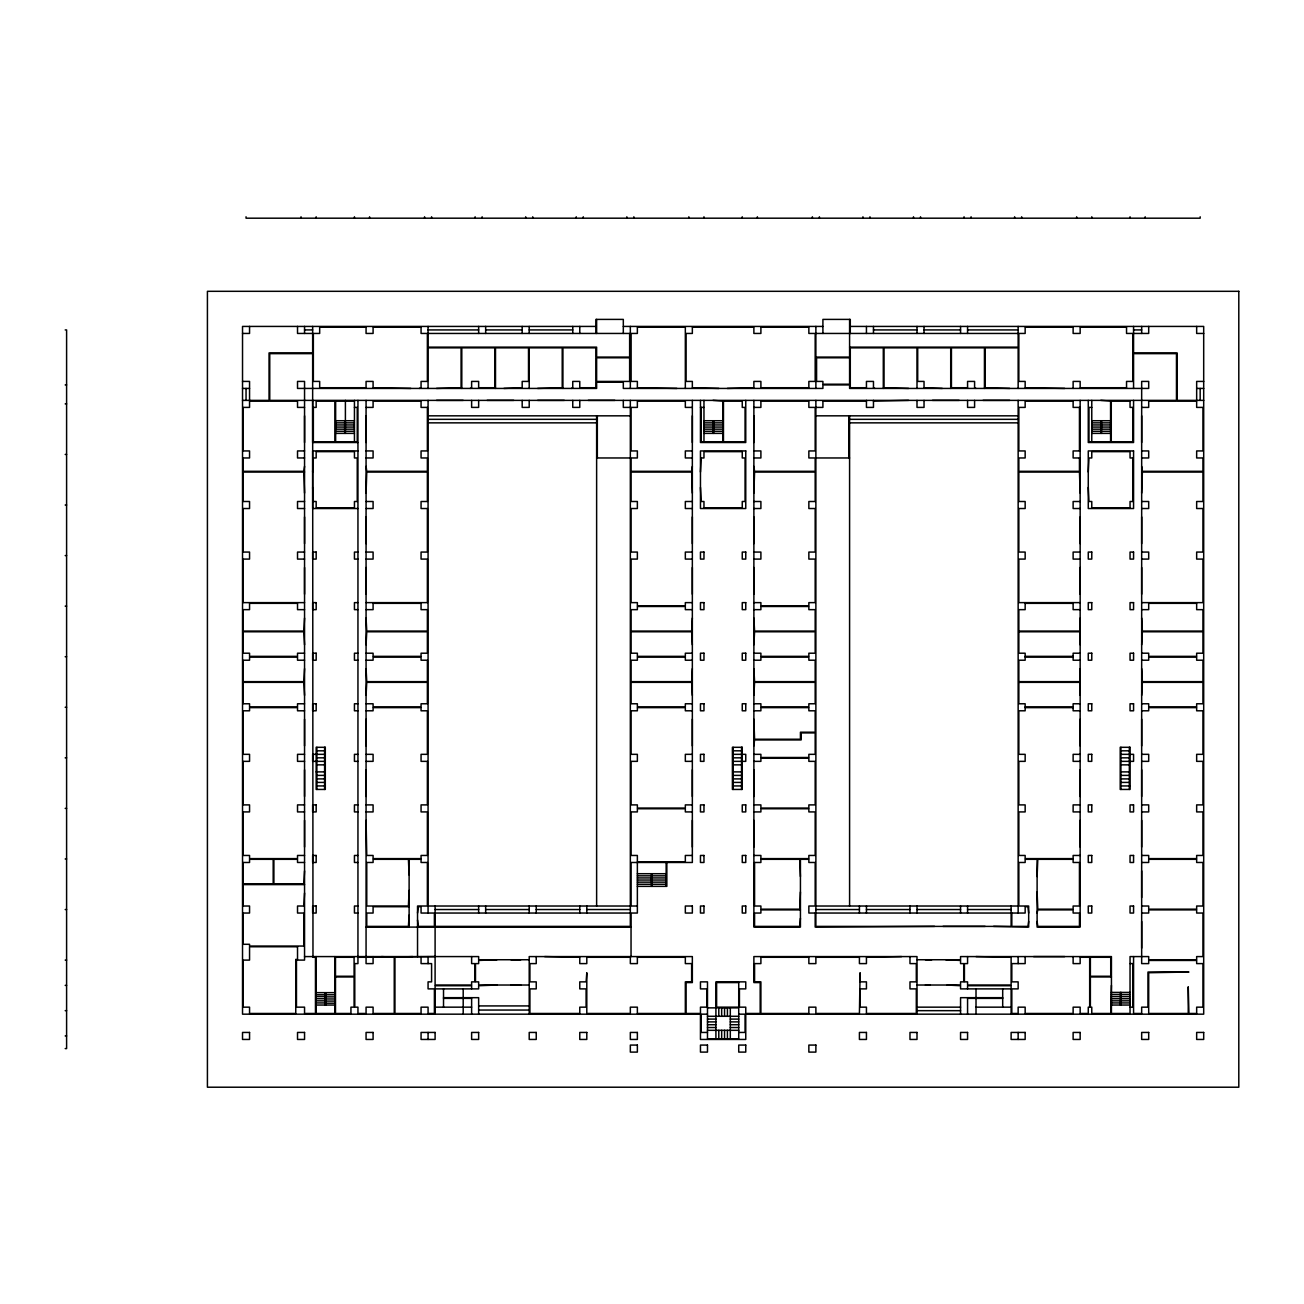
<?xml version="1.0" encoding="UTF-8"?>
<svg xmlns="http://www.w3.org/2000/svg" width="1304" height="1304" viewBox="0 0 1304 1304"><rect width="100%" height="100%" fill="white"/><g stroke="black" fill="none" stroke-linecap="round" stroke-linejoin="round"><path stroke-width="1.5" d="M435.096 956.582L357.948 957.283L366.065 957.283M595.928 326.424L242.528 326.424L242.528 1014.17L700.46 1014.17L700.46 1039.451L745.758 1039.451L745.758 1014.17L1203.69 1014.17L1203.69 326.424L850.289 326.424M623.312 326.424L822.905 326.424M65.2 329.928L66.602 329.928L66.602 1048.595L65.2 1048.595M304.549 329.928L312.65 329.928M428.071 329.928L478.649 329.928M485.658 329.928L522.187 329.928M529.212 329.928L572.749 329.928M873.468 329.928L917.005 329.928M924.031 329.928L960.559 329.928M967.568 329.928L1018.147 329.928M1133.567 329.928L1141.668 329.928M242.528 333.449L249.553 333.449L249.553 326.424M312.65 333.449L297.524 333.449L297.524 326.424M428.071 333.449L629.636 333.449L629.636 357.084L596.629 357.084L596.629 347.141L428.071 347.141M815.88 333.449L1018.147 333.449M1133.567 333.449L1148.694 333.449L1148.694 326.424M1203.69 333.449L1196.664 333.449L1196.664 326.424M849.589 347.141L1018.147 347.141L1018.147 326.424M428.071 347.842L461.078 347.842L461.078 387.728L436.498 388.429M815.88 357.084L849.589 357.084L849.589 319.398M242.528 381.42L249.553 381.42L249.553 400.377M1203.69 381.42L1196.664 381.42L1196.664 400.377M65.2 384.924L66.602 384.924M242.528 388.429L249.553 388.429M1196.664 388.429L1203.69 388.429M242.528 400.377L269.048 400.377L269.048 352.928L312.65 352.928L312.65 326.424M1203.69 400.377L1177.17 400.377L1177.17 352.928L1133.567 352.928L1133.567 326.424M354.443 401.078L316.171 401.078L316.171 407.402L313.351 407.402L313.351 441.811L334.949 441.811L334.949 401.078M866.443 401.078L822.905 401.078L822.905 407.402L815.88 407.402M873.468 401.078L908.578 400.377M65.2 403.881L66.602 403.881M304.549 407.402L297.524 407.402L297.524 401.078L249.553 401.078L249.553 407.402L243.229 407.402L243.229 450.939L249.553 450.939L249.553 457.965L243.229 457.965L243.229 471.314L303.848 471.314L304.549 466.392M354.443 407.402L357.247 407.402L357.247 441.811L335.65 441.811L335.65 401.078M366.065 407.402L373.091 407.402L373.091 401.078L421.062 401.078L421.062 407.402L427.37 407.402L427.37 450.939L421.062 450.939L421.062 457.965L427.37 457.965L427.37 471.314L366.766 471.314L366.065 466.392M630.337 407.402L623.312 407.402L623.312 400.377M692.342 407.402L685.333 407.402L685.333 401.078L637.363 401.078L637.363 407.402L631.038 407.402L631.038 450.939L637.363 450.939L637.363 457.965L631.038 457.965L631.038 471.314L691.642 471.314L692.342 466.392M700.46 407.402L703.964 407.402M753.875 407.402L760.9 407.402L760.9 401.078L808.855 401.078L808.855 407.402L815.179 407.402L815.179 450.939L808.855 450.939L808.855 457.965L815.179 457.965L815.179 471.314L754.576 471.314L753.875 466.392M1080.152 407.402L1073.127 407.402L1073.127 401.078L1025.156 401.078L1025.156 407.402L1018.848 407.402L1018.848 450.939L1025.156 450.939L1025.156 457.965L1018.848 457.965L1018.848 471.314L1079.451 471.314L1079.451 457.965M1091.774 407.402L1088.97 407.402L1088.97 441.811L1110.568 441.811L1110.568 401.078L1100.821 400.377M1141.668 407.402L1148.694 407.402L1148.694 401.078L1196.664 401.078L1196.664 407.402L1202.989 407.402L1202.989 450.939L1196.664 450.939L1196.664 457.965L1202.989 457.965L1202.989 471.314L1142.369 471.314L1141.668 466.392M304.549 415.829L304.549 442.512M366.065 415.829L366.065 442.512M428.071 415.829L630.337 415.829M692.342 415.829L692.342 442.512M753.875 415.829L753.875 442.512M815.88 415.829L1018.147 415.829M1141.668 415.829L1141.668 442.512M428.071 419.334L596.629 419.334M849.589 419.334L1018.147 419.334M335.65 420.736L354.443 420.736M703.964 420.736L722.758 420.736M1091.774 420.736L1110.568 420.736M335.65 422.855L344.696 422.855M345.397 422.855L354.443 422.855M428.071 422.855L596.629 422.855M703.964 422.855L713.011 422.855M713.712 422.855L722.758 422.855M849.589 422.855L1018.147 422.855M1091.774 422.855L1100.821 422.855M1101.521 422.855L1110.568 422.855M335.65 424.957L344.696 424.957M345.397 424.957L354.443 424.957M703.964 424.957L713.011 424.957M713.712 424.957L722.758 424.957M1091.774 424.957L1100.821 424.957M1101.521 424.957L1110.568 424.957M335.65 427.06L344.696 427.06M345.397 427.06L354.443 427.06M703.964 427.06L713.011 427.06M713.712 427.06L722.758 427.06M1091.774 427.06L1100.821 427.06M1101.521 427.06L1110.568 427.06M335.65 429.163L344.696 429.163M345.397 429.163L354.443 429.163M703.964 429.163L713.011 429.163M713.712 429.163L722.758 429.163M1091.774 429.163L1100.821 429.163M1101.521 429.163L1110.568 429.163M335.65 431.282L344.696 431.282M345.397 431.282L354.443 431.282M703.964 431.282L713.011 431.282M713.712 431.282L722.758 431.282M1091.774 431.282L1100.821 431.282M1101.521 431.282L1110.568 431.282M335.65 433.384L354.443 433.384M703.964 433.384L722.758 433.384M1091.774 433.384L1110.568 433.384M357.948 442.512L312.65 442.512L312.65 353.645L269.749 353.645L269.749 400.377L1176.469 400.377L1176.469 353.645L1133.567 353.645L1133.567 388.429M304.549 450.939L297.524 450.939L297.524 457.965L304.549 457.965M357.948 450.939L312.65 450.939L312.65 508.527L357.948 508.527M366.065 450.939L373.091 450.939L373.091 457.965L366.065 457.965M692.342 450.939L685.333 450.939L685.333 457.965L692.342 457.965M753.875 450.939L760.9 450.939L760.9 457.965L753.875 457.965M1080.152 450.939L1073.127 450.939L1073.127 457.965L1080.152 457.965M1141.668 450.939L1148.694 450.939L1148.694 457.965L1141.668 457.965M65.2 454.444L66.602 454.444M596.629 457.965L630.337 457.965M815.88 457.965L849.589 457.965M304.549 472.015L243.229 472.015L243.229 501.502L249.553 501.502L249.553 508.527L243.229 508.527L243.229 552.065L249.553 552.065L249.553 559.09L243.229 559.09L243.229 602.627L304.549 602.627M312.65 472.015L313.351 457.965L316.171 457.965L316.171 451.64L354.443 451.64L354.443 457.965L357.247 457.965L357.247 501.502L354.443 501.502L354.443 507.827L316.171 507.827L316.171 501.502L313.351 501.502L312.65 487.452M700.46 472.015L701.161 457.965L703.964 457.965L703.964 451.64L742.253 451.64L742.253 457.965L745.057 457.965L745.057 501.502L742.253 501.502L742.253 507.827L703.964 507.827L703.964 501.502L701.161 501.502L700.46 487.452M1088.269 472.015L1088.97 457.965L1091.774 457.965L1091.774 451.64L1130.046 451.64L1130.046 457.965L1132.866 457.965L1132.866 501.502L1130.046 501.502L1130.046 507.827L1091.774 507.827L1091.774 501.502L1088.97 501.502L1088.269 487.452M304.549 493.075L303.848 472.015M366.065 493.075L366.766 472.015L427.37 472.015L427.37 501.502L421.062 501.502L421.062 508.527L427.37 508.527L427.37 552.065L421.062 552.065L421.062 559.09L427.37 559.09L427.37 602.627L366.065 602.627M692.342 493.075L691.642 472.015L631.038 472.015L631.038 501.502L637.363 501.502L637.363 508.527L631.038 508.527L631.038 552.065L637.363 552.065L637.363 559.09L631.038 559.09L631.038 602.627L637.363 602.627L637.363 605.789L685.333 605.789L685.333 602.627L692.342 602.627M753.875 493.075L754.576 472.015L815.179 472.015L815.179 501.502L808.855 501.502L808.855 508.527L815.179 508.527L815.179 552.065L808.855 552.065L808.855 559.09L815.179 559.09L815.179 602.627L808.855 602.627L808.855 605.789L760.9 605.789L760.9 602.627L753.875 602.627M1080.152 493.075L1079.451 472.015L1018.848 472.015L1018.848 501.502L1025.156 501.502L1025.156 508.527L1018.848 508.527L1018.848 552.065L1025.156 552.065L1025.156 559.09L1018.848 559.09L1018.848 602.627L1080.152 602.627M1141.668 493.075L1142.369 472.015L1202.989 472.015L1202.989 501.502L1196.664 501.502L1196.664 508.527L1202.989 508.527L1202.989 552.065L1196.664 552.065L1196.664 559.09L1202.989 559.09L1202.989 602.627L1141.668 602.627M304.549 501.502L297.524 501.502L297.524 508.527L304.549 508.527M366.065 501.502L373.091 501.502L373.091 508.527L366.065 508.527M692.342 501.502L685.333 501.502L685.333 508.527L692.342 508.527M753.875 501.502L760.9 501.502L760.9 508.527L753.875 508.527M1080.152 501.502L1073.127 501.502L1073.127 508.527L1080.152 508.527M1141.668 501.502L1148.694 501.502L1148.694 508.527L1141.668 508.527M65.2 505.023L66.602 505.023M304.549 516.954L304.549 543.638M366.065 516.954L366.065 543.638M692.342 516.954L692.342 543.638M753.875 516.954L753.875 543.638M1080.152 516.954L1080.152 543.638M1141.668 516.954L1141.668 543.638M304.549 552.065L297.524 552.065L297.524 559.09L304.549 559.09M357.948 552.065L354.443 552.065L354.443 559.09L357.948 559.09M366.065 552.065L373.091 552.065L373.091 559.09L366.065 559.09M692.342 552.065L685.333 552.065L685.333 559.09L692.342 559.09M753.875 552.065L760.9 552.065L760.9 559.09L753.875 559.09M1080.152 552.065L1073.127 552.065L1073.127 559.09L1080.152 559.09M1141.668 552.065L1148.694 552.065L1148.694 559.09L1141.668 559.09M65.2 555.586L66.602 555.586M304.549 567.517L304.549 594.2M366.065 567.517L366.065 594.2M692.342 567.517L692.342 594.2M753.875 567.517L753.875 594.2M1080.152 567.517L1080.152 594.2M1141.668 567.517L1141.668 594.2M357.948 602.627L354.443 602.627L354.443 609.653L357.948 609.653M1025.156 603.344L1073.127 603.344M65.2 606.148L66.602 606.148M304.549 609.653L297.524 609.653L297.524 603.344L249.553 603.344L249.553 609.653L243.229 609.653L243.229 631.071L303.848 631.071L304.549 618.08M366.065 609.653L373.091 609.653L373.091 603.344L421.062 603.344L421.062 609.653L427.37 609.653L427.37 631.071L366.766 631.071L366.065 618.08M692.342 609.653L685.333 609.653L685.333 606.49L637.363 606.49L637.363 609.653L631.038 609.653L631.038 631.071L691.642 631.071L692.342 618.08M753.875 609.653L760.9 609.653L760.9 606.49L808.855 606.49L808.855 609.653L815.179 609.653L815.179 631.071L754.576 631.071L753.875 618.08M1080.152 609.653L1073.127 609.653L1073.127 602.627M1141.668 609.653L1148.694 609.653L1148.694 603.344L1196.664 603.344L1196.664 609.653L1202.989 609.653L1202.989 631.071L1142.369 631.071L1141.668 618.08M1080.152 618.08L1080.152 644.779M1018.848 631.071L1079.451 631.071M1018.848 631.772L1079.451 631.772M304.549 644.779L303.848 631.772L243.229 631.772L243.229 653.206L249.553 653.206L249.553 656.352L297.524 656.352L297.524 653.206L304.549 653.206M366.065 644.779L366.766 631.772L427.37 631.772L427.37 653.206L421.062 653.206L421.062 656.352L373.091 656.352L373.091 653.206L366.065 653.206M692.342 644.779L691.642 631.772L631.038 631.772L631.038 653.206L637.363 653.206L637.363 656.352L685.333 656.352L685.333 653.206L692.342 653.206M753.875 644.779L754.576 631.772L815.179 631.772L815.179 653.206L808.855 653.206L808.855 656.352L760.9 656.352L760.9 653.206L753.875 653.206M1141.668 644.779L1142.369 631.772L1202.989 631.772L1202.989 653.206L1196.664 653.206L1196.664 656.352L1148.694 656.352L1148.694 653.206L1141.668 653.206M357.948 653.206L354.443 653.206L354.443 660.215L357.948 660.215M1080.152 653.206L1073.127 653.206L1073.127 660.215L1080.152 660.215M1025.156 656.352L1073.127 656.352M65.2 656.711L66.602 656.711M1025.156 657.069L1073.127 657.069M304.549 660.215L297.524 660.215L297.524 657.069L249.553 657.069L249.553 660.215L243.229 660.215L243.229 681.65L303.848 681.65L304.549 668.642M366.065 660.215L373.091 660.215L373.091 657.069L421.062 657.069L421.062 660.215L427.37 660.215L427.37 681.65L366.766 681.65L366.065 668.642M692.342 660.215L685.333 660.215L685.333 657.069L637.363 657.069L637.363 660.215L631.038 660.215L631.038 681.65L691.642 681.65L692.342 668.642M753.875 660.215L760.9 660.215L760.9 657.069L808.855 657.069L808.855 660.215L815.179 660.215L815.179 681.65L754.576 681.65L753.875 668.642M1141.668 660.215L1148.694 660.215L1148.694 657.069L1196.664 657.069L1196.664 660.215L1202.989 660.215L1202.989 681.65L1142.369 681.65L1141.668 668.642M1080.152 668.642L1080.152 695.342M1018.848 681.65L1079.451 681.65M1018.848 682.351L1079.451 682.351M304.549 695.342L303.848 682.351L243.229 682.351L243.229 703.769L249.553 703.769L249.553 706.931L297.524 706.931L297.524 703.769L304.549 703.769M366.065 695.342L366.766 682.351L427.37 682.351L427.37 703.769L421.062 703.769L421.062 706.931L373.091 706.931L373.091 703.769L366.065 703.769M692.342 695.342L691.642 682.351L631.038 682.351L631.038 703.769L637.363 703.769L637.363 706.931L685.333 706.931L685.333 703.769L692.342 703.769M753.875 695.342L754.576 682.351L815.179 682.351L815.179 703.769L808.855 703.769L808.855 706.931L760.9 706.931L760.9 703.769L753.875 703.769M1141.668 695.342L1142.369 682.351L1202.989 682.351L1202.989 703.769L1196.664 703.769L1196.664 706.931L1148.694 706.931L1148.694 703.769L1141.668 703.769M357.948 703.769L354.443 703.769L354.443 710.794L357.948 710.794M1080.152 703.769L1073.127 703.769L1073.127 710.794L1080.152 710.794M1025.156 706.931L1073.127 706.931M65.2 707.273L66.602 707.273M1025.156 707.632L1073.127 707.632M304.549 710.794L297.524 710.794L297.524 707.632L249.553 707.632L249.553 710.794L243.229 710.794L243.229 754.331L249.553 754.331L249.553 761.357L243.229 761.357L243.229 804.894L249.553 804.894L249.553 811.919L243.229 811.919L243.229 855.457L249.553 855.457L249.553 858.619L297.524 858.619L297.524 855.457L304.549 855.457M366.065 710.794L373.091 710.794L373.091 707.632L421.062 707.632L421.062 710.794L427.37 710.794L427.37 754.331L421.062 754.331L421.062 761.357L427.37 761.357L427.37 804.894L421.062 804.894L421.062 811.919L427.37 811.919L427.37 855.457L421.062 855.457L421.062 858.619L373.091 858.619L373.091 855.457L366.766 855.457L366.065 820.346M692.342 710.794L685.333 710.794L685.333 707.632L637.363 707.632L637.363 710.794L631.038 710.794L631.038 754.331L637.363 754.331L637.363 761.357L631.038 761.357L631.038 804.894L637.363 804.894L637.363 808.056L685.333 808.056L685.333 804.894L692.342 804.894M753.875 710.794L760.9 710.794L760.9 707.632L808.855 707.632L808.855 710.794L815.179 710.794L815.179 732.212L800.428 732.212L800.428 739.238L754.576 739.238L753.875 719.221M1141.668 710.794L1148.694 710.794L1148.694 707.632L1196.664 707.632L1196.664 710.794L1202.989 710.794L1202.989 754.331L1196.664 754.331L1196.664 761.357L1202.989 761.357L1202.989 804.894L1196.664 804.894L1196.664 811.919L1202.989 811.919L1202.989 855.457L1196.664 855.457L1196.664 858.619L1148.694 858.619L1148.694 855.457L1141.668 855.457M304.549 719.221L304.549 745.904M366.065 719.221L366.065 745.904M692.342 719.221L692.342 745.904M1080.152 719.221L1080.152 745.904M1141.668 719.221L1141.668 745.904M753.875 745.904L754.576 739.938L801.129 739.938L801.129 732.913L815.179 732.913L815.179 754.331L808.855 754.331L808.855 757.494L760.9 757.494L760.9 754.331L753.875 754.331M316.872 750.811L324.598 750.811M733.109 750.811L741.552 750.811M1120.918 750.811L1129.345 750.811M304.549 754.331L297.524 754.331L297.524 761.357L304.549 761.357M316.171 754.331L312.65 754.331L312.65 761.357L316.171 761.357M316.872 754.331L324.598 754.331M357.948 754.331L354.443 754.331L354.443 761.357L357.948 761.357M366.065 754.331L373.091 754.331L373.091 761.357L366.065 761.357M692.342 754.331L685.333 754.331L685.333 761.357L692.342 761.357M733.109 754.331L741.552 754.331M742.253 754.331L745.758 754.331L745.758 761.357L742.253 761.357M1080.152 754.331L1073.127 754.331L1073.127 761.357L1080.152 761.357M1120.918 754.331L1129.345 754.331M1130.046 754.331L1133.567 754.331L1133.567 761.357L1130.046 761.357M1141.668 754.331L1148.694 754.331L1148.694 761.357L1141.668 761.357M65.2 757.836L66.602 757.836M316.872 757.836L324.598 757.836M733.109 757.836L741.552 757.836M1120.918 757.836L1129.345 757.836M316.872 761.357L324.598 761.357M733.109 761.357L741.552 761.357M753.875 761.357L760.9 761.357L760.9 758.194L808.855 758.194L808.855 761.357L815.179 761.357L815.179 804.894L808.855 804.894L808.855 808.056L760.9 808.056L760.9 804.894L753.875 804.894M1120.918 761.357L1129.345 761.357M316.872 764.861L324.598 764.861M733.109 764.861L741.552 764.861M1120.918 764.861L1129.345 764.861M304.549 769.784L304.549 796.467M366.065 769.784L366.065 796.467M692.342 769.784L692.342 796.467M753.875 769.784L753.875 796.467M1080.152 769.784L1080.152 796.467M1141.668 769.784L1141.668 796.467M316.171 771.886L324.598 771.886M733.109 771.886L741.552 771.886M1120.918 771.886L1129.345 771.886M316.872 775.391L324.598 775.391M733.109 775.391L741.552 775.391M1120.918 775.391L1129.345 775.391M316.872 778.912L324.598 778.912M733.109 778.912L741.552 778.912M1120.918 778.912L1129.345 778.912M316.872 782.416L324.598 782.416M733.109 782.416L741.552 782.416M1120.918 782.416L1129.345 782.416M316.872 785.937L324.598 785.937M733.109 785.937L741.552 785.937M1120.918 785.937L1130.046 785.937M304.549 804.894L297.524 804.894L297.524 811.919L304.549 811.919M357.948 804.894L354.443 804.894L354.443 811.919L357.948 811.919M366.065 804.894L373.091 804.894L373.091 811.919L366.065 811.919M1080.152 804.894L1073.127 804.894L1073.127 811.919L1080.152 811.919M1141.668 804.894L1148.694 804.894L1148.694 811.919L1141.668 811.919M65.2 808.398L66.602 808.398M692.342 811.919L685.333 811.919L685.333 808.757L637.363 808.757L637.363 811.919L631.038 811.919L631.038 855.457L637.363 855.457L637.363 861.781L685.333 861.781L685.333 855.457L692.342 855.457M753.875 811.919L760.9 811.919L760.9 808.757L808.855 808.757L808.855 811.919L815.179 811.919L815.179 855.457L808.855 855.457L808.855 858.619L760.9 858.619L760.9 855.457L753.875 855.457M304.549 820.346L304.549 847.029M692.342 820.346L692.342 847.029M753.875 820.346L753.875 847.029M1080.152 820.346L1080.152 847.029M1141.668 820.346L1141.668 847.029M357.948 855.457L354.443 855.457L354.443 862.482L357.948 862.482M1080.152 855.457L1073.127 855.457L1073.127 858.619L1025.156 858.619L1025.156 855.457L1018.848 855.457L1018.848 811.919L1025.156 811.919L1025.156 804.894L1018.848 804.894L1018.848 761.357L1025.156 761.357L1025.156 754.331L1018.848 754.331L1018.848 710.794L1025.156 710.794L1025.156 703.769L1018.848 703.769L1018.848 660.215L1025.156 660.215L1025.156 653.206L1018.848 653.206L1018.848 609.653L1025.156 609.653L1025.156 602.627M65.2 858.977L66.602 858.977M304.549 862.482L297.524 862.482L297.524 859.32L273.889 859.32L273.889 883.9L303.848 883.9L304.549 870.909M1141.668 862.482L1148.694 862.482L1148.694 859.32L1196.664 859.32L1196.664 862.482L1202.989 862.482L1202.989 906.019L1196.664 906.019L1196.664 909.181L1148.694 909.181L1148.694 906.019L1141.668 906.019M1141.668 870.909L1141.668 897.592M637.363 873.713L666.148 873.713M409.114 874.951L408.413 859.32L373.091 859.32L373.091 862.482L366.766 862.482L366.766 906.019L408.413 906.019L409.114 890.404M637.363 875.832L651.413 875.832M652.114 875.832L666.148 875.832M800.428 876.532L799.727 859.32L760.9 859.32L760.9 862.482L754.576 862.482L754.576 906.019L760.9 906.019L760.9 909.181L799.727 909.181L800.428 891.985M1037.104 876.532L1037.805 859.32L1073.127 859.32L1073.127 862.482L1079.451 862.482L1079.451 906.019L1073.127 906.019L1073.127 909.181L1037.805 909.181L1037.104 891.985M637.363 877.934L651.413 877.934M652.114 877.934L666.148 877.934M637.363 880.037L651.413 880.037M652.114 880.037L666.148 880.037M637.363 882.14L651.413 882.14M652.114 882.14L666.148 882.14M637.363 884.259L651.413 884.259M652.114 884.259L666.148 884.259M304.549 884.601L243.229 884.601L243.229 906.019L249.553 906.019L249.553 913.044L243.229 913.044L243.229 944.292L249.553 944.292L249.553 946.052L303.848 946.052L303.848 913.044L297.524 913.044L297.524 906.019L303.848 906.019L304.549 893.028M637.363 886.361L666.849 886.361L666.849 862.482M357.948 906.019L354.443 906.019L354.443 913.044L357.948 913.044M428.071 906.019L630.337 906.019M637.363 906.019L631.038 906.019L631.038 862.482L692.342 862.482L692.342 400.377M815.88 906.019L1018.147 906.019M409.114 906.72L373.091 906.72L373.091 913.044L366.766 913.044L366.766 926.394L408.413 926.394L409.114 915.147M65.2 909.54L66.602 909.54M435.096 909.54L478.649 909.54M485.658 909.54L529.212 909.54M536.237 909.54L579.775 909.54M586.8 909.54L630.337 909.54M815.88 909.54L859.417 909.54M866.443 909.54L909.98 909.54M917.005 909.54L960.559 909.54M967.568 909.54L1011.122 909.54M800.428 909.882L760.9 909.882L760.9 913.044L754.576 913.044L754.576 926.394L799.727 926.394L800.428 918.309M417.541 913.044L418.242 906.72L421.062 906.72L421.062 913.044L434.395 913.044L434.395 926.394L418.242 926.394L417.541 920.07M435.096 913.044L630.337 913.044M1028.677 913.044L1027.976 906.72L1025.156 906.72L1025.156 913.044L808.855 913.044L808.855 906.019L815.179 906.019L815.179 862.482L808.855 862.482L808.855 859.32L800.428 859.32L800.428 927.095L753.875 927.095L753.875 400.377M1037.104 913.044L1037.805 909.882L1073.127 909.882L1073.127 913.044L1079.451 913.044L1079.451 926.394L1037.805 926.394L1037.104 921.472M1141.668 913.044L1148.694 913.044L1148.694 909.882L1196.664 909.882L1196.664 913.044L1202.989 913.044L1202.989 956.582L1196.664 956.582L1196.664 959.744L1148.694 959.744L1148.694 956.582L1130.046 956.582L1130.046 1013.469L1111.432 1013.469L1111.432 956.582L960.559 956.582L960.559 959.744L917.005 959.744M1028.677 921.472L1027.976 926.394L1011.822 926.394L1011.822 913.044M1141.668 921.472L1141.668 948.155M366.065 927.095L631.038 927.095M304.549 956.582L478.649 956.582L478.649 959.744L529.212 959.744M312.65 400.377L312.976 957.283L315.47 957.283L315.47 1013.469L304.549 1013.469L304.549 1007.161L296.464 1007.161L296.464 960.103L304.549 960.103L304.549 381.42L297.524 381.42L297.524 388.429L596.629 388.429L596.629 382.121L623.312 382.121L623.312 388.429L822.905 388.429L822.905 384.924L849.589 384.924L849.589 388.429L1148.694 388.429L1148.694 381.42L1141.668 381.42L1141.668 963.607L1148.694 963.607L1148.694 960.445L1196.664 960.445L1196.664 963.607L1202.989 963.607L1202.989 1007.161L1196.664 1007.161L1196.664 1013.469L1188.938 1013.469L1188.237 986.786L1188.237 1013.469L1148.694 1013.469L1148.694 972.735L1188.938 972.034L1147.993 972.034L1147.993 1007.161L1141.668 1007.161L1141.668 1013.469L1133.567 1013.469L1133.567 956.582M65.2 960.103L66.602 960.103M1130.046 963.607L1132.866 963.607L1132.866 1007.161L1130.046 1007.161M334.786 976.957L354.085 976.957L354.085 1007.161L350.939 1007.161L350.939 1013.469L335.487 1013.469L335.487 976.957M1111.432 976.957L1090.372 976.957L1090.372 1007.161L1091.774 1007.161L1091.774 1013.469L1110.731 1013.469L1111.432 985.384M529.212 985.025L478.649 985.025L478.649 981.863L475.487 981.863L475.487 963.607L478.649 963.607L478.649 960.445L496.906 959.744M917.005 985.025L960.559 985.025L960.559 981.863L963.721 981.863L963.721 963.607L960.559 963.607L960.559 960.445L945.807 959.744M65.2 985.384L66.602 985.384M435.096 988.888L478.649 988.888L478.649 985.726L496.906 985.025M1011.122 988.888L960.559 988.888L960.559 985.726L947.209 985.025M1111.432 992.409L1130.046 992.409M316.171 992.654L334.786 992.654M1111.432 994.512L1120.397 994.512M1121.098 994.512L1130.046 994.512M316.171 994.773L325.12 994.773M325.821 994.773L334.786 994.773M316.171 996.615L325.12 996.615M1111.432 996.615L1120.397 996.615M1121.098 996.615L1130.046 996.615M325.821 996.875L334.786 996.875M443.523 997.674L478.649 997.674L478.649 1014.17M1002.694 997.674L960.559 997.674L960.559 1014.17M443.523 998.375L471.624 998.375L471.624 1014.17M1002.694 998.375L967.568 998.375L967.568 1014.17M316.171 998.734L325.12 998.734M1111.432 998.734L1120.397 998.734M1121.098 998.734L1130.046 998.734M325.821 998.978L334.786 998.978M316.171 1000.836L325.12 1000.836M1111.432 1000.836L1120.397 1000.836M1121.098 1000.836L1130.046 1000.836M325.821 1001.081L334.786 1001.081M316.171 1002.939L325.12 1002.939M1111.432 1002.939L1120.397 1002.939M1121.098 1002.939L1130.046 1002.939M325.821 1003.2L334.786 1003.2M316.171 1005.042L334.786 1005.042M1111.432 1005.042L1130.046 1005.042M478.649 1005.922L529.212 1005.922M435.096 1007.161L471.624 1007.161M917.005 1007.161L960.559 1007.161M976.011 1007.161L1011.122 1007.161M707.485 1007.862L738.732 1007.862L738.732 1038.75L707.485 1038.75L707.485 981.863L700.46 981.863L700.46 988.888L706.784 988.888L706.784 1007.161L700.46 1007.161L700.46 1013.469L686.034 1013.469L686.034 982.58L692.342 982.58L692.342 956.582L529.212 956.582L529.212 1014.17M478.649 1010.046L529.212 1010.046M65.2 1010.665L66.602 1010.665M917.005 1010.665L960.559 1010.665M707.485 1014.17L701.161 1014.17L701.161 1032.442L707.485 1032.442M738.732 1014.17L745.057 1014.17L745.057 1032.442L738.732 1032.442M707.485 1016.289L738.732 1016.289M707.485 1019.092L715.912 1019.092M730.305 1019.092L738.732 1019.092M707.485 1021.896L715.912 1021.896M730.305 1021.896L738.732 1021.896M707.485 1024.716L715.912 1024.716M730.305 1024.716L738.732 1024.716M707.485 1027.519L715.912 1027.519M730.305 1027.519L738.732 1027.519M707.485 1030.323L738.732 1030.323M65.2 1035.946L66.602 1035.946M1200.169 216.79L1200.169 218.192L246.048 218.192L246.048 216.79M1200.169 388.429L1200.169 400.377M1145.189 216.79L1145.189 218.192M1141.668 326.424L1141.668 333.449M1133.567 400.377L1133.567 442.512L1088.269 442.512L1088.269 400.377M1130.046 216.79L1130.046 218.192M1129.345 747.306L1129.345 789.442M1121.098 992.409L1121.098 1005.042M1120.918 747.306L1120.918 789.442M1120.397 992.409L1120.397 1005.042M1101.521 420.736L1101.521 433.384M1100.821 420.736L1100.821 433.384M1091.774 216.79L1091.774 218.192M1091.774 400.377L1091.774 441.811M1080.152 400.377L1080.152 927.095L1037.104 927.095L1037.104 859.32L1025.156 859.32L1025.156 862.482L1018.848 862.482L1018.848 906.019L1028.677 906.019L1028.677 927.095L993.566 926.394M1079.451 407.402L1079.451 450.939M1076.648 216.79L1076.648 218.192M1073.127 388.429L1073.127 381.42L1080.152 381.42L1080.152 387.728L1126.542 387.728L1126.542 381.42L1132.866 381.42L1132.866 333.449L1126.542 333.449L1126.542 327.125L1080.152 327.125L1080.152 333.449L1073.127 333.449L1073.127 327.125L1025.156 327.125L1025.156 333.449L1018.848 333.449L1018.848 381.42L1025.156 381.42L1025.156 387.728L1064.7 388.429M1073.127 956.582L1073.127 963.607L1080.152 963.607L1080.152 957.283L1089.671 957.283L1089.671 1007.161L1088.269 1007.161L1088.269 1013.469L1080.152 1013.469L1080.152 1007.161L1073.127 1007.161L1073.127 1013.469L1025.156 1013.469L1025.156 1007.161L1018.147 1007.161L1018.147 1013.469L1011.822 1013.469L1011.822 988.888L1018.147 988.888L1018.147 981.863L1011.822 981.863L1011.822 963.607L1025.156 963.607L1025.156 956.582M1064.7 956.582L1033.583 956.582M1021.651 216.79L1021.651 218.192M1018.147 388.429L1018.147 347.842L985.139 347.842L985.139 387.728L1009.72 388.429M1018.147 400.377L1018.147 913.044M1018.147 956.582L1018.147 963.607M1018.147 1032.442L1018.147 1039.451M1014.626 216.79L1014.626 218.192M1011.122 906.019L1011.122 926.394L815.88 926.394L815.88 400.377M1011.122 1014.17L1011.122 985.726L967.568 985.726L967.568 988.888M1009.72 400.377L983.02 400.377M1002.694 988.888L1002.694 1007.161M985.139 926.394L943.004 926.394M984.438 388.429L984.438 347.842L951.431 347.842L951.431 387.728L967.568 387.728L967.568 381.42L974.593 381.42L974.593 387.728L976.011 388.429M976.011 956.582L1011.122 957.283L1011.122 985.025L967.568 985.025L967.568 981.863L964.422 981.863L964.422 963.607L967.568 963.607L967.568 956.582M976.011 988.888L976.011 997.674M976.011 998.375L976.011 1014.17M974.593 400.377L974.593 407.402L967.568 407.402L967.568 400.377M971.089 216.79L971.089 218.192M967.568 326.424L967.568 333.449M967.568 906.019L967.568 913.044M964.063 216.79L964.063 218.192M960.559 326.424L960.559 333.449M960.559 906.019L960.559 913.044M959.141 400.377L932.458 400.377M950.714 388.429L950.714 347.842L917.706 347.842L917.706 381.42L924.031 381.42L924.031 387.728L942.287 388.429M934.56 926.394L815.179 927.095L815.179 913.044M931.757 959.744L925.432 959.744M930.355 985.025L925.432 985.025M924.031 326.424L924.031 333.449M924.031 400.377L924.031 407.402L917.005 407.402L917.005 400.377M920.526 216.79L920.526 218.192M917.005 326.424L917.005 333.449M917.005 388.429L917.005 347.842L883.998 347.842L883.998 387.728L908.578 388.429M917.005 906.019L917.005 913.044M917.005 1014.17L917.005 956.582L753.875 956.582L753.875 982.58L760.183 982.58L760.183 1013.469L745.758 1013.469L745.758 1007.161L739.433 1007.161L739.433 988.888L745.758 988.888L745.758 981.863L715.912 981.863L715.912 1038.75M913.501 216.79L913.501 218.192M909.98 906.019L909.98 913.044M909.98 956.582L909.98 963.607L916.304 963.607L916.304 981.863L909.98 981.863L909.98 988.888L916.304 988.888L916.304 1013.469L866.443 1013.469L866.443 1007.161L860.118 1007.161L860.118 988.888L866.443 988.888L866.443 981.863L860.118 981.863L860.118 972.735L859.417 1013.469L815.88 1013.469L815.88 1007.161L808.855 1007.161L808.855 1013.469L760.9 1013.469L760.9 981.863L754.576 981.863L754.576 963.607L760.9 963.607L760.9 957.283L808.855 957.283L808.855 963.607L815.88 963.607L815.88 957.283L859.417 957.283L859.417 963.607L866.443 963.607L866.443 957.283L901.553 956.582M883.297 388.429L883.297 347.842L850.289 347.842L850.289 387.728L866.443 387.728L866.443 381.42L873.468 381.42L873.468 387.728L874.87 388.429M873.468 326.424L873.468 333.449M873.468 400.377L873.468 407.402L866.443 407.402L866.443 400.377M869.964 216.79L869.964 218.192M866.443 326.424L866.443 333.449M866.443 906.019L866.443 913.044M862.938 216.79L862.938 218.192M859.417 906.019L859.417 913.044M850.289 333.449L850.289 319.398L822.905 319.398L822.905 333.449M849.589 415.829L849.589 906.019M848.888 415.829L848.888 457.965M819.401 216.79L819.401 218.192M815.88 326.424L815.88 388.429M812.376 216.79L812.376 218.192M757.379 216.79L757.379 218.192M745.758 400.377L745.758 442.512L700.46 442.512L700.46 400.377M742.253 216.79L742.253 218.192M741.552 747.306L741.552 789.442M733.109 747.306L733.109 789.442M730.305 1007.862L730.305 1038.75M727.42 1007.862L727.42 1016.289M727.42 1030.323L727.42 1038.75M727.322 388.429L753.875 387.728L753.875 381.42L760.9 381.42L760.9 387.728L808.855 387.728L808.855 381.42L815.179 381.42L815.179 333.449L808.855 333.449L808.855 327.125L760.9 327.125L760.9 333.449L753.875 333.449L753.875 327.125L692.342 327.125L692.342 333.449L686.034 333.449L686.034 381.42L692.342 381.42L692.342 387.728L718.895 388.429M724.551 1007.862L724.551 1016.289M724.551 1030.323L724.551 1038.75M721.666 1007.862L721.666 1016.289M721.666 1030.323L721.666 1038.75M718.797 1007.862L718.797 1016.289M718.797 1030.323L718.797 1038.75M713.712 420.736L713.712 433.384M713.011 400.377L722.758 401.078L722.758 441.811L701.161 441.811L701.161 407.402M713.011 420.736L713.011 433.384M703.964 216.79L703.964 218.192M703.964 400.377L703.964 441.811M688.838 216.79L688.838 218.192M685.333 388.429L685.333 327.125L637.363 327.125L637.363 333.449L631.038 333.449L631.038 381.42L637.363 381.42L637.363 387.728L676.906 388.429M666.148 862.482L666.148 886.361M652.114 873.713L652.114 886.361M651.413 873.713L651.413 886.361M637.363 862.482L637.363 913.044L631.038 913.044L631.038 956.582M633.842 216.79L633.842 218.192M630.337 326.424L630.337 388.429M630.337 400.377L630.337 926.394L435.096 926.394L435.096 906.019M626.833 216.79L626.833 218.192M623.312 333.449L623.312 319.398L595.928 319.398L595.928 333.449M614.885 400.377L588.202 400.377M597.33 415.829L597.33 457.965M596.629 319.398L596.629 333.449M596.629 415.829L596.629 906.019M586.8 906.019L586.8 913.044M583.279 216.79L583.279 218.192M579.775 326.424L579.775 333.449M579.775 400.377L579.775 407.402L572.749 407.402L572.749 400.377M579.775 906.019L579.775 913.044M576.254 216.79L576.254 218.192M572.749 326.424L572.749 333.449M571.348 388.429L572.749 387.728L572.749 381.42L579.775 381.42L579.775 387.728L595.928 387.728L595.928 347.842L562.92 347.842L562.92 388.429M564.322 400.377L537.639 400.377M544.664 956.582L579.775 957.283L579.775 963.607L586.8 963.607L586.8 957.283L630.337 957.283L630.337 963.607L637.363 963.607L637.363 957.283L685.333 957.283L685.333 963.607L691.642 963.607L691.642 981.863L685.333 981.863L685.333 1013.469L637.363 1013.469L637.363 1007.161L630.337 1007.161L630.337 1013.469L586.8 1013.469L586.8 972.735L586.099 981.863L579.775 981.863L579.775 988.888L586.099 988.888L586.099 1007.161L579.775 1007.161L579.775 1013.469L529.913 1013.469L529.913 988.888L536.237 988.888L536.237 981.863L529.913 981.863L529.913 963.607L536.237 963.607L536.237 956.582M537.639 388.429L562.22 387.728L562.22 347.842L529.212 347.842L529.212 388.429M536.237 906.019L536.237 913.044M532.717 216.79L532.717 218.192M529.212 326.424L529.212 333.449M529.212 400.377L529.212 407.402L522.187 407.402L522.187 400.377M529.212 906.019L529.212 913.044M525.691 216.79L525.691 218.192M522.187 326.424L522.187 333.449M520.785 959.744L510.94 959.744M520.785 985.025L510.94 985.025M513.76 400.377L487.077 400.377M503.931 388.429L522.187 387.728L522.187 381.42L528.511 381.42L528.511 347.842L495.504 347.842L495.504 388.429M485.658 326.424L485.658 333.449M485.658 906.019L485.658 913.044M482.154 216.79L482.154 218.192M478.649 326.424L478.649 333.449M478.649 400.377L478.649 407.402L471.624 407.402L471.624 400.377M478.649 906.019L478.649 913.044M475.129 216.79L475.129 218.192M471.624 956.582L471.624 963.607L474.786 963.607L474.786 981.863L471.624 981.863L471.624 985.025L435.096 985.025L435.096 927.095M471.624 988.888L471.624 985.726L435.096 985.726L435.096 1014.17M470.222 388.429L471.624 387.728L471.624 381.42L478.649 381.42L478.649 387.728L494.803 387.728L494.803 347.842L461.795 347.842L461.795 388.429M463.197 400.377L436.498 400.377M463.197 988.888L463.197 997.674M463.197 998.375L463.197 1014.17M443.523 988.888L443.523 1007.161M431.591 216.79L431.591 218.192M428.071 326.424L428.071 388.429M428.071 400.377L428.071 913.044M428.071 956.582L428.071 963.607M428.071 1032.442L428.071 1039.451M424.566 216.79L424.566 218.192M421.062 956.582L421.062 963.607L431.591 963.607L431.591 981.863L428.071 981.863L428.071 988.888L434.395 988.888L434.395 1013.469L428.071 1013.469L428.071 1007.161L421.062 1007.161L421.062 1013.469L394.949 1013.469L394.949 957.283L412.635 956.582M419.301 388.429L421.062 387.728L421.062 381.42L427.37 381.42L427.37 333.449L421.062 333.449L421.062 327.125L373.091 327.125L373.091 333.449L366.065 333.449L366.065 327.125L319.676 327.125L319.676 333.449L313.351 333.449L313.351 381.42L319.676 381.42L319.676 387.728L366.065 387.728L366.065 381.42L373.091 381.42L373.091 387.728L410.874 388.429M417.541 956.745L417.541 906.019L427.37 906.019L427.37 862.482L421.062 862.482L421.062 859.32L409.114 859.32L409.114 927.095M381.518 956.582L394.248 957.283L394.248 1013.469L373.091 1013.469L373.091 1007.161L366.065 1007.161L366.065 1013.469L357.948 1013.469L357.948 1007.161L354.786 1007.161L354.786 963.607L357.948 963.607L357.948 400.377M373.091 956.582L373.091 963.607L366.065 963.607L366.065 400.377M369.57 216.79L369.57 218.192M354.443 216.79L354.443 218.192M354.443 400.377L354.443 441.811M345.397 400.377L345.397 433.384M344.696 420.736L344.696 433.384M334.786 956.582L334.786 1013.469L316.171 1013.469L316.171 956.582M325.821 992.654L325.821 1005.042M325.12 992.654L325.12 1005.042M324.598 747.306L324.598 789.442M316.872 747.306L316.872 789.442M316.171 216.79L316.171 218.192M304.549 326.424L304.549 333.449M301.028 216.79L301.028 218.192M246.048 388.429L246.048 400.377M1238.8 291.314L207.417 291.314L207.417 1087.21L1238.8 1087.21L1238.8 291.314M629.636 357.785L596.629 357.785L596.629 381.42L629.636 381.42L629.636 357.785M849.589 357.785L816.581 357.785L816.581 381.42L822.905 381.42L822.905 384.224L849.589 384.224L849.589 357.785M742.253 401.078L723.459 401.078L723.459 441.811L745.057 441.811L745.057 407.402L742.253 407.402L742.253 401.078M1130.046 401.078L1111.269 401.078L1111.269 441.811L1132.866 441.811L1132.866 407.402L1130.046 407.402L1130.046 401.078M745.758 450.939L700.46 450.939L700.46 508.527L745.758 508.527L745.758 450.939M1133.567 450.939L1088.269 450.939L1088.269 508.527L1133.567 508.527L1133.567 450.939M316.171 552.065L312.65 552.065L312.65 559.09L316.171 559.09L316.171 552.065M703.964 552.065L700.46 552.065L700.46 559.09L703.964 559.09L703.964 552.065M745.758 552.065L742.253 552.065L742.253 559.09L745.758 559.09L745.758 552.065M1091.774 552.065L1088.269 552.065L1088.269 559.09L1091.774 559.09L1091.774 552.065M1133.567 552.065L1130.046 552.065L1130.046 559.09L1133.567 559.09L1133.567 552.065M316.171 602.627L312.65 602.627L312.65 609.653L316.171 609.653L316.171 602.627M703.964 602.627L700.46 602.627L700.46 609.653L703.964 609.653L703.964 602.627M745.758 602.627L742.253 602.627L742.253 609.653L745.758 609.653L745.758 602.627M1091.774 602.627L1088.269 602.627L1088.269 609.653L1091.774 609.653L1091.774 602.627M1133.567 602.627L1130.046 602.627L1130.046 609.653L1133.567 609.653L1133.567 602.627M316.171 653.206L312.65 653.206L312.65 660.215L316.171 660.215L316.171 653.206M703.964 653.206L700.46 653.206L700.46 660.215L703.964 660.215L703.964 653.206M745.758 653.206L742.253 653.206L742.253 660.215L745.758 660.215L745.758 653.206M1091.774 653.206L1088.269 653.206L1088.269 660.215L1091.774 660.215L1091.774 653.206M1133.567 653.206L1130.046 653.206L1130.046 660.215L1133.567 660.215L1133.567 653.206M316.171 703.769L312.65 703.769L312.65 710.794L316.171 710.794L316.171 703.769M703.964 703.769L700.46 703.769L700.46 710.794L703.964 710.794L703.964 703.769M745.758 703.769L742.253 703.769L742.253 710.794L745.758 710.794L745.758 703.769M1091.774 703.769L1088.269 703.769L1088.269 710.794L1091.774 710.794L1091.774 703.769M1133.567 703.769L1130.046 703.769L1130.046 710.794L1133.567 710.794L1133.567 703.769M325.299 747.306L316.171 747.306L316.171 789.442L325.299 789.442L325.299 747.306M742.253 747.306L732.408 747.306L732.408 789.442L742.253 789.442L742.253 747.306M1130.046 747.306L1120.217 747.306L1120.217 789.442L1130.046 789.442L1130.046 747.306M703.964 754.331L700.46 754.331L700.46 761.357L703.964 761.357L703.964 754.331M1091.774 754.331L1088.269 754.331L1088.269 761.357L1091.774 761.357L1091.774 754.331M316.171 804.894L312.65 804.894L312.65 811.919L316.171 811.919L316.171 804.894M703.964 804.894L700.46 804.894L700.46 811.919L703.964 811.919L703.964 804.894M745.758 804.894L742.253 804.894L742.253 811.919L745.758 811.919L745.758 804.894M1091.774 804.894L1088.269 804.894L1088.269 811.919L1091.774 811.919L1091.774 804.894M1133.567 804.894L1130.046 804.894L1130.046 811.919L1133.567 811.919L1133.567 804.894M316.171 855.457L312.65 855.457L312.65 862.482L316.171 862.482L316.171 855.457M703.964 855.457L700.46 855.457L700.46 862.482L703.964 862.482L703.964 855.457M745.758 855.457L742.253 855.457L742.253 862.482L745.758 862.482L745.758 855.457M1091.774 855.457L1088.269 855.457L1088.269 862.482L1091.774 862.482L1091.774 855.457M1133.567 855.457L1130.046 855.457L1130.046 862.482L1133.567 862.482L1133.567 855.457M273.188 859.32L249.553 859.32L249.553 862.482L243.229 862.482L243.229 883.9L273.188 883.9L273.188 859.32M316.171 906.019L312.65 906.019L312.65 913.044L316.171 913.044L316.171 906.019M692.342 906.019L685.333 906.019L685.333 913.044L692.342 913.044L692.342 906.019M703.964 906.019L700.46 906.019L700.46 913.044L703.964 913.044L703.964 906.019M745.758 906.019L742.253 906.019L742.253 913.044L745.758 913.044L745.758 906.019M1091.774 906.019L1088.269 906.019L1088.269 913.044L1091.774 913.044L1091.774 906.019M1133.567 906.019L1130.046 906.019L1130.046 913.044L1133.567 913.044L1133.567 906.019M297.524 946.753L249.553 946.753L249.553 960.103L243.229 960.103L243.229 1007.161L249.553 1007.161L249.553 1013.469L295.763 1013.469L295.763 959.402L297.524 959.402L297.524 946.753M354.085 957.283L335.487 957.283L335.487 976.256L354.085 976.256L354.085 957.283M1110.731 957.283L1090.372 957.283L1090.372 976.256L1110.731 976.256L1110.731 957.283M738.732 982.58L716.613 982.58L716.613 1007.161L738.732 1007.161L738.732 982.58M249.553 1032.442L242.528 1032.442L242.528 1039.451L249.553 1039.451L249.553 1032.442M304.549 1032.442L297.524 1032.442L297.524 1039.451L304.549 1039.451L304.549 1032.442M373.091 1032.442L366.065 1032.442L366.065 1039.451L373.091 1039.451L373.091 1032.442M435.096 1032.442L421.062 1032.442L421.062 1039.451L435.096 1039.451L435.096 1032.442M478.649 1032.442L471.624 1032.442L471.624 1039.451L478.649 1039.451L478.649 1032.442M536.237 1032.442L529.212 1032.442L529.212 1039.451L536.237 1039.451L536.237 1032.442M586.8 1032.442L579.775 1032.442L579.775 1039.451L586.8 1039.451L586.8 1032.442M637.363 1032.442L630.337 1032.442L630.337 1039.451L637.363 1039.451L637.363 1032.442M866.443 1032.442L859.417 1032.442L859.417 1039.451L866.443 1039.451L866.443 1032.442M917.005 1032.442L909.98 1032.442L909.98 1039.451L917.005 1039.451L917.005 1032.442M967.568 1032.442L960.559 1032.442L960.559 1039.451L967.568 1039.451L967.568 1032.442M1025.156 1032.442L1011.122 1032.442L1011.122 1039.451L1025.156 1039.451L1025.156 1032.442M1080.152 1032.442L1073.127 1032.442L1073.127 1039.451L1080.152 1039.451L1080.152 1032.442M1148.694 1032.442L1141.668 1032.442L1141.668 1039.451L1148.694 1039.451L1148.694 1032.442M1203.69 1032.442L1196.664 1032.442L1196.664 1039.451L1203.69 1039.451L1203.69 1032.442M637.363 1045.074L630.337 1045.074L630.337 1052.1L637.363 1052.1L637.363 1045.074M707.485 1045.074L700.46 1045.074L700.46 1052.1L707.485 1052.1L707.485 1045.074M745.758 1045.074L738.732 1045.074L738.732 1052.1L745.758 1052.1L745.758 1045.074M815.88 1045.074L808.855 1045.074L808.855 1052.1L815.88 1052.1L815.88 1045.074"/></g></svg>
